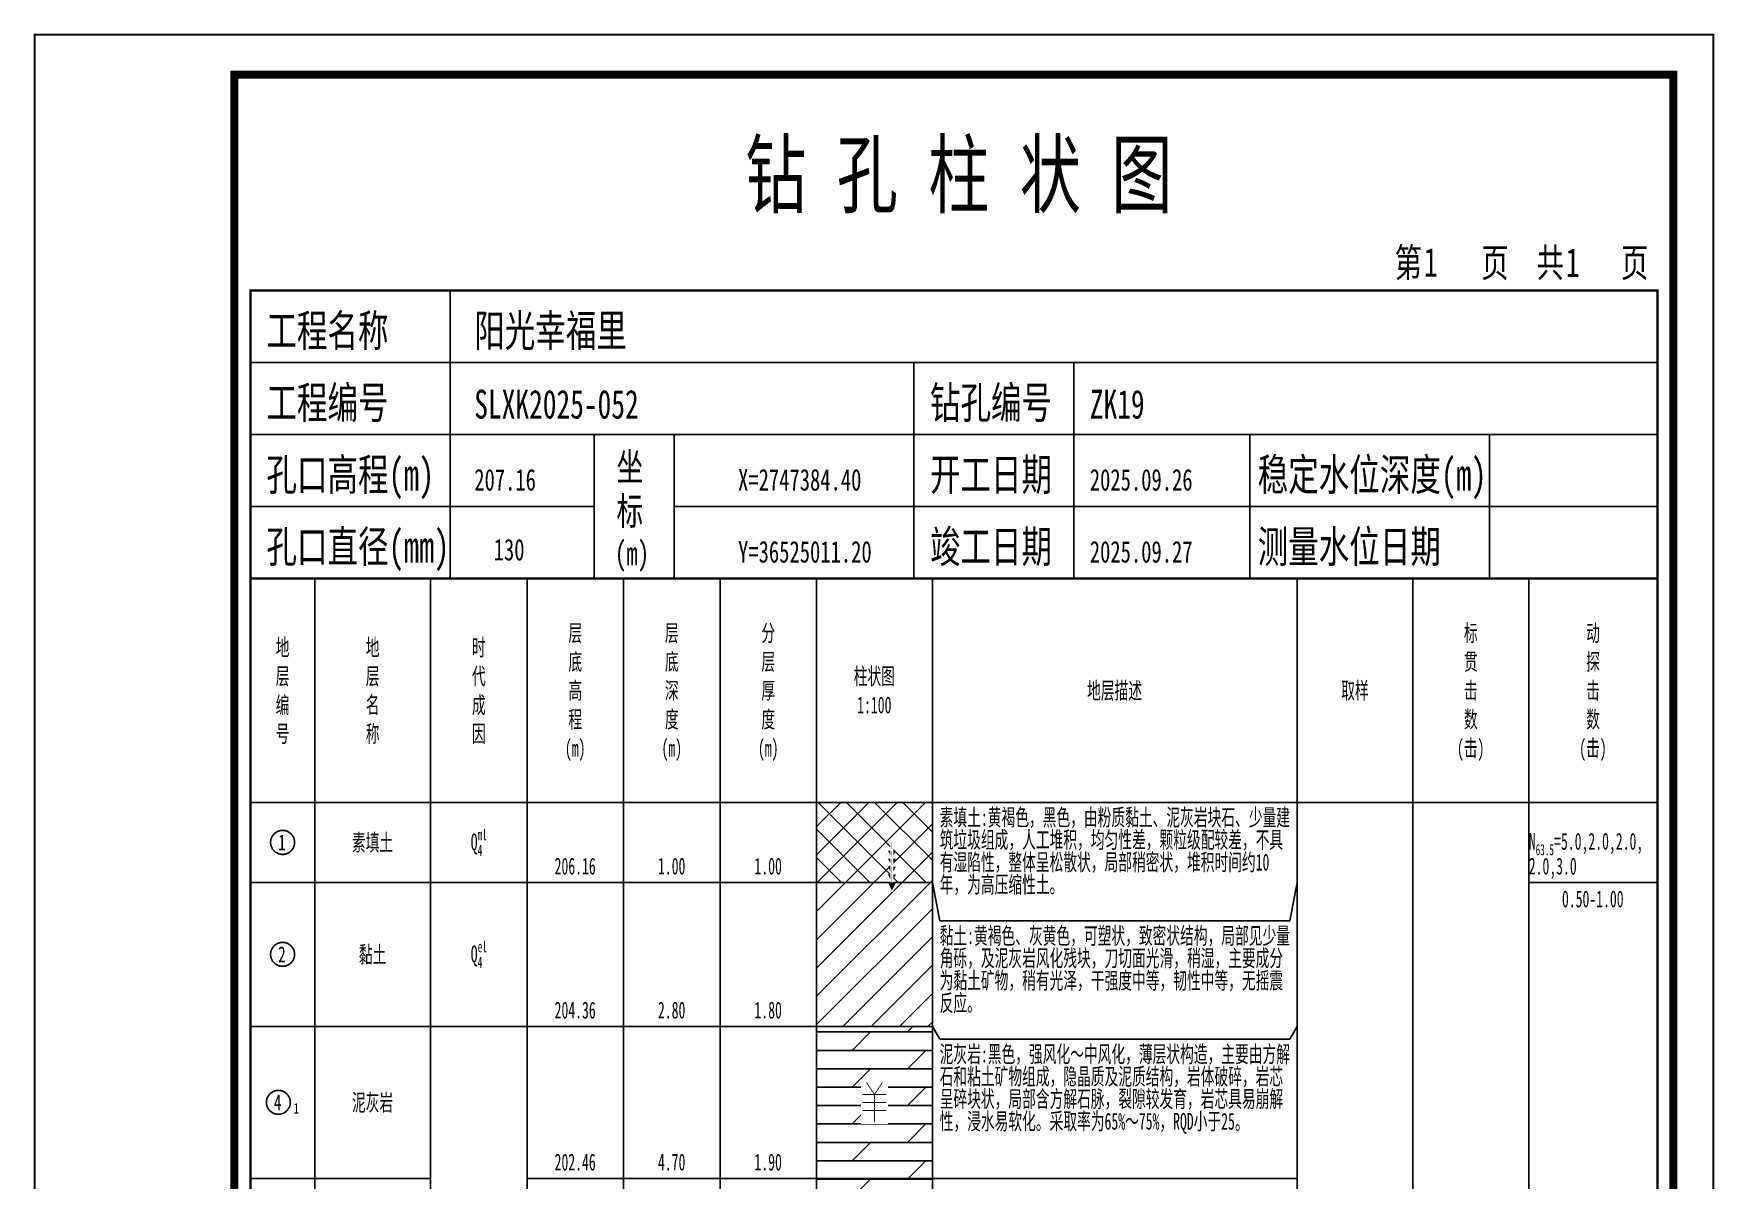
# Model space of a CAD drawing. Header units: millimetres. Extents: x 1264 to 9491, y 619 to 916.
# Drawn here: x 5272.7 to 5482.9, y 772.6 to 916 of the extents above; entities that cross this region are included whole.
import ezdxf
from ezdxf.enums import TextEntityAlignment as Align

# ---------------------------------------------------------------- set-up
doc = ezdxf.new("R2010")
doc.units = ezdxf.units.MM
doc.layers.add('GICAD_POU_TEXTS', color=7, linetype='Continuous')
doc.styles.add('LZ_FONT', font='simfang_0.ttf', dxfattribs={"width": 0.7, "height": 8})
doc.styles.add('成果图图块', font='simfang_0.ttf', dxfattribs={"height": 2.5})
doc.styles.add('成果图表体', font='simfang_0.ttf', dxfattribs={"width": 0.6, "height": 2.1})
pattern_1 = [(0, (0, 0), (0, 2.3), []), (45, (0, 0), (4e-16, 4.5999997), [3.252691, -6.5053825])]

# ---------------------------------------------------------------- blocks, each defined once
blk = doc.blocks.new('ZZT_DCBH_Z.dwg31', base_point=(-0.02, 0))
at = {"color": 7}
blk.add_polyline3d([(-1.52, 0.02, 0), (-1.52, -0.06, 0), (-1.52, -0.13, 0), (-1.51, -0.2, 0), (-1.5, -0.28, 0), (-1.48, -0.35, 0), (-1.46, -0.42, 0), (-1.44, -0.49, 0), (-1.41, -0.56, 0), (-1.38, -0.63, 0), (-1.35, -0.69, 0), (-1.31, -0.76, 0), (-1.27, -0.82, 0), (-1.23, -0.88, 0), (-1.18, -0.94, 0), (-1.14, -0.99, 0), (-1.09, -1.04, 0), (-1.03, -1.1, 0), (-0.98, -1.14, 0), (-0.92, -1.19, 0), (-0.86, -1.23, 0), (-0.8, -1.27, 0), (-0.73, -1.31, 0), (-0.67, -1.34, 0), (-0.6, -1.37, 0), (-0.53, -1.4, 0), (-0.46, -1.42, 0), (-0.39, -1.44, 0), (-0.32, -1.46, 0), (-0.25, -1.47, 0), (-0.17, -1.48, 0), (-0.1, -1.48, 0), (-0.02, -1.48, 0), (0.05, -1.48, 0), (0.12, -1.48, 0), (0.2, -1.47, 0), (0.27, -1.46, 0), (0.34, -1.44, 0), (0.41, -1.42, 0), (0.48, -1.4, 0), (0.55, -1.37, 0), (0.62, -1.34, 0), (0.68, -1.31, 0), (0.75, -1.27, 0), (0.81, -1.23, 0), (0.87, -1.19, 0), (0.93, -1.14, 0), (0.98, -1.1, 0), (1.04, -1.04, 0), (1.09, -0.99, 0), (1.13, -0.94, 0), (1.18, -0.88, 0), (1.22, -0.82, 0), (1.26, -0.76, 0), (1.3, -0.69, 0), (1.33, -0.63, 0), (1.36, -0.56, 0), (1.39, -0.49, 0), (1.41, -0.42, 0), (1.43, -0.35, 0), (1.45, -0.28, 0), (1.46, -0.2, 0), (1.47, -0.13, 0), (1.47, -0.06, 0), (1.48, 0.02, 0), (1.47, 0.09, 0), (1.47, 0.16, 0), (1.46, 0.24, 0), (1.45, 0.31, 0), (1.43, 0.38, 0), (1.41, 0.45, 0), (1.39, 0.52, 0), (1.36, 0.59, 0), (1.33, 0.66, 0), (1.3, 0.72, 0), (1.26, 0.79, 0), (1.22, 0.85, 0), (1.18, 0.91, 0), (1.13, 0.97, 0), (1.09, 1.02, 0), (1.04, 1.08, 0), (0.98, 1.13, 0), (0.93, 1.18, 0), (0.87, 1.22, 0), (0.81, 1.26, 0), (0.75, 1.3, 0), (0.68, 1.34, 0), (0.62, 1.37, 0), (0.55, 1.4, 0), (0.48, 1.43, 0), (0.41, 1.45, 0), (0.34, 1.47, 0), (0.27, 1.49, 0), (0.2, 1.5, 0), (0.12, 1.51, 0), (0.05, 1.51, 0), (-0.02, 1.52, 0), (-0.1, 1.51, 0), (-0.17, 1.51, 0), (-0.25, 1.5, 0), (-0.32, 1.49, 0), (-0.39, 1.47, 0), (-0.46, 1.45, 0), (-0.53, 1.43, 0), (-0.6, 1.4, 0), (-0.67, 1.37, 0), (-0.73, 1.34, 0), (-0.8, 1.3, 0), (-0.86, 1.26, 0), (-0.92, 1.22, 0), (-0.98, 1.18, 0), (-1.03, 1.13, 0), (-1.09, 1.08, 0), (-1.14, 1.02, 0), (-1.18, 0.97, 0), (-1.23, 0.91, 0), (-1.27, 0.85, 0), (-1.31, 0.79, 0), (-1.35, 0.72, 0), (-1.38, 0.66, 0), (-1.41, 0.59, 0), (-1.44, 0.52, 0), (-1.46, 0.45, 0), (-1.48, 0.38, 0), (-1.5, 0.31, 0), (-1.51, 0.24, 0), (-1.52, 0.16, 0), (-1.52, 0.09, 0), (-1.52, 0.02, 0)], dxfattribs=at)
at = {"layer": 'GICAD_POU_TEXTS', "color": 7, "style": '成果图图块', "width": 0.7}
blk.add_text('1', height=2, dxfattribs=at).set_placement((-0.11, -0.99), align=Align.CENTER)
blk = doc.blocks.new('ZZT_DCBH_Z.dwg32', base_point=(-0.02, 0))
at = {"color": 7}
blk.add_polyline3d([(-1.52, 0.02, 0), (-1.52, -0.06, 0), (-1.52, -0.13, 0), (-1.51, -0.2, 0), (-1.5, -0.28, 0), (-1.48, -0.35, 0), (-1.46, -0.42, 0), (-1.44, -0.49, 0), (-1.41, -0.56, 0), (-1.38, -0.63, 0), (-1.35, -0.69, 0), (-1.31, -0.76, 0), (-1.27, -0.82, 0), (-1.23, -0.88, 0), (-1.18, -0.94, 0), (-1.14, -0.99, 0), (-1.09, -1.04, 0), (-1.03, -1.1, 0), (-0.98, -1.14, 0), (-0.92, -1.19, 0), (-0.86, -1.23, 0), (-0.8, -1.27, 0), (-0.73, -1.31, 0), (-0.67, -1.34, 0), (-0.6, -1.37, 0), (-0.53, -1.4, 0), (-0.46, -1.42, 0), (-0.39, -1.44, 0), (-0.32, -1.46, 0), (-0.25, -1.47, 0), (-0.17, -1.48, 0), (-0.1, -1.48, 0), (-0.02, -1.48, 0), (0.05, -1.48, 0), (0.12, -1.48, 0), (0.2, -1.47, 0), (0.27, -1.46, 0), (0.34, -1.44, 0), (0.41, -1.42, 0), (0.48, -1.4, 0), (0.55, -1.37, 0), (0.62, -1.34, 0), (0.68, -1.31, 0), (0.75, -1.27, 0), (0.81, -1.23, 0), (0.87, -1.19, 0), (0.93, -1.14, 0), (0.98, -1.1, 0), (1.04, -1.04, 0), (1.09, -0.99, 0), (1.13, -0.94, 0), (1.18, -0.88, 0), (1.22, -0.82, 0), (1.26, -0.76, 0), (1.3, -0.69, 0), (1.33, -0.63, 0), (1.36, -0.56, 0), (1.39, -0.49, 0), (1.41, -0.42, 0), (1.43, -0.35, 0), (1.45, -0.28, 0), (1.46, -0.2, 0), (1.47, -0.13, 0), (1.47, -0.06, 0), (1.48, 0.02, 0), (1.47, 0.09, 0), (1.47, 0.16, 0), (1.46, 0.24, 0), (1.45, 0.31, 0), (1.43, 0.38, 0), (1.41, 0.45, 0), (1.39, 0.52, 0), (1.36, 0.59, 0), (1.33, 0.66, 0), (1.3, 0.72, 0), (1.26, 0.79, 0), (1.22, 0.85, 0), (1.18, 0.91, 0), (1.13, 0.97, 0), (1.09, 1.02, 0), (1.04, 1.08, 0), (0.98, 1.13, 0), (0.93, 1.18, 0), (0.87, 1.22, 0), (0.81, 1.26, 0), (0.75, 1.3, 0), (0.68, 1.34, 0), (0.62, 1.37, 0), (0.55, 1.4, 0), (0.48, 1.43, 0), (0.41, 1.45, 0), (0.34, 1.47, 0), (0.27, 1.49, 0), (0.2, 1.5, 0), (0.12, 1.51, 0), (0.05, 1.51, 0), (-0.02, 1.52, 0), (-0.1, 1.51, 0), (-0.17, 1.51, 0), (-0.25, 1.5, 0), (-0.32, 1.49, 0), (-0.39, 1.47, 0), (-0.46, 1.45, 0), (-0.53, 1.43, 0), (-0.6, 1.4, 0), (-0.67, 1.37, 0), (-0.73, 1.34, 0), (-0.8, 1.3, 0), (-0.86, 1.26, 0), (-0.92, 1.22, 0), (-0.98, 1.18, 0), (-1.03, 1.13, 0), (-1.09, 1.08, 0), (-1.14, 1.02, 0), (-1.18, 0.97, 0), (-1.23, 0.91, 0), (-1.27, 0.85, 0), (-1.31, 0.79, 0), (-1.35, 0.72, 0), (-1.38, 0.66, 0), (-1.41, 0.59, 0), (-1.44, 0.52, 0), (-1.46, 0.45, 0), (-1.48, 0.38, 0), (-1.5, 0.31, 0), (-1.51, 0.24, 0), (-1.52, 0.16, 0), (-1.52, 0.09, 0), (-1.52, 0.02, 0)], dxfattribs=at)
at = {"layer": 'GICAD_POU_TEXTS', "color": 7, "style": '成果图图块', "width": 0.7}
blk.add_text('2', height=2, dxfattribs=at).set_placement((-0.11, -0.99), align=Align.CENTER)
blk = doc.blocks.new('ZZT_DCBH_Y1.dwg26', base_point=(0.51, 0))
at = {"color": 7}
blk.add_polyline3d([(-1.52, 0.02, 0), (-1.52, -0.06, 0), (-1.52, -0.13, 0), (-1.51, -0.2, 0), (-1.5, -0.28, 0), (-1.48, -0.35, 0), (-1.46, -0.42, 0), (-1.44, -0.49, 0), (-1.41, -0.56, 0), (-1.38, -0.63, 0), (-1.35, -0.69, 0), (-1.31, -0.76, 0), (-1.27, -0.82, 0), (-1.23, -0.88, 0), (-1.18, -0.94, 0), (-1.14, -0.99, 0), (-1.09, -1.04, 0), (-1.03, -1.1, 0), (-0.98, -1.14, 0), (-0.92, -1.19, 0), (-0.86, -1.23, 0), (-0.8, -1.27, 0), (-0.73, -1.31, 0), (-0.67, -1.34, 0), (-0.6, -1.37, 0), (-0.53, -1.4, 0), (-0.46, -1.42, 0), (-0.39, -1.44, 0), (-0.32, -1.46, 0), (-0.25, -1.47, 0), (-0.17, -1.48, 0), (-0.1, -1.48, 0), (-0.02, -1.48, 0), (0.05, -1.48, 0), (0.12, -1.48, 0), (0.2, -1.47, 0), (0.27, -1.46, 0), (0.34, -1.44, 0), (0.41, -1.42, 0), (0.48, -1.4, 0), (0.55, -1.37, 0), (0.62, -1.34, 0), (0.68, -1.31, 0), (0.75, -1.27, 0), (0.81, -1.23, 0), (0.87, -1.19, 0), (0.93, -1.14, 0), (0.98, -1.1, 0), (1.04, -1.04, 0), (1.09, -0.99, 0), (1.13, -0.94, 0), (1.18, -0.88, 0), (1.22, -0.82, 0), (1.26, -0.76, 0), (1.3, -0.69, 0), (1.33, -0.63, 0), (1.36, -0.56, 0), (1.39, -0.49, 0), (1.41, -0.42, 0), (1.43, -0.35, 0), (1.45, -0.28, 0), (1.46, -0.2, 0), (1.47, -0.13, 0), (1.47, -0.06, 0), (1.48, 0.02, 0), (1.47, 0.09, 0), (1.47, 0.16, 0), (1.46, 0.24, 0), (1.45, 0.31, 0), (1.43, 0.38, 0), (1.41, 0.45, 0), (1.39, 0.52, 0), (1.36, 0.59, 0), (1.33, 0.66, 0), (1.3, 0.72, 0), (1.26, 0.79, 0), (1.22, 0.85, 0), (1.18, 0.91, 0), (1.13, 0.97, 0), (1.09, 1.02, 0), (1.04, 1.08, 0), (0.98, 1.13, 0), (0.93, 1.18, 0), (0.87, 1.22, 0), (0.81, 1.26, 0), (0.75, 1.3, 0), (0.68, 1.34, 0), (0.62, 1.37, 0), (0.55, 1.4, 0), (0.48, 1.43, 0), (0.41, 1.45, 0), (0.34, 1.47, 0), (0.27, 1.49, 0), (0.2, 1.5, 0), (0.12, 1.51, 0), (0.05, 1.51, 0), (-0.02, 1.52, 0), (-0.1, 1.51, 0), (-0.17, 1.51, 0), (-0.25, 1.5, 0), (-0.32, 1.49, 0), (-0.39, 1.47, 0), (-0.46, 1.45, 0), (-0.53, 1.43, 0), (-0.6, 1.4, 0), (-0.67, 1.37, 0), (-0.73, 1.34, 0), (-0.8, 1.3, 0), (-0.86, 1.26, 0), (-0.92, 1.22, 0), (-0.98, 1.18, 0), (-1.03, 1.13, 0), (-1.09, 1.08, 0), (-1.14, 1.02, 0), (-1.18, 0.97, 0), (-1.23, 0.91, 0), (-1.27, 0.85, 0), (-1.31, 0.79, 0), (-1.35, 0.72, 0), (-1.38, 0.66, 0), (-1.41, 0.59, 0), (-1.44, 0.52, 0), (-1.46, 0.45, 0), (-1.48, 0.38, 0), (-1.5, 0.31, 0), (-1.51, 0.24, 0), (-1.52, 0.16, 0), (-1.52, 0.09, 0), (-1.52, 0.02, 0)], dxfattribs=at)
at = {"layer": 'GICAD_POU_TEXTS', "color": 7, "style": '成果图图块', "width": 0.7}
blk.add_text('4', height=2, dxfattribs=at).set_placement((-0.11, -0.99), align=Align.CENTER)
blk.add_text('1', height=1.33, dxfattribs=at).set_placement((1.9, -1.39))
blk = doc.blocks.new('FH_QIANG.dwg', base_point=(0, -0.19))
blk.add_wipeout([(-1.7, -2.89), (1.7, -2.89), (1.7, 2.51), (-1.7, 2.51)])
at = {"color": 7, "const_width": 0.1}
for points in [[(-1, 2.31), (0, 0.81), (1, 2.31)], [(-1.5, 0.81), (1.5, 0.81)], [(0, 0.81), (0, -2.69)], [(-1.5, -0.19), (1.5, -0.19)], [(-1.5, -1.19), (1.5, -1.19)]]:
    blk.add_lwpolyline(points, dxfattribs=at)
blk = doc.blocks.new('zztGLdt.dwg', base_point=(0.5, 1))
blk.add_wipeout([(0.3, -0.2), (0.7, -0.2), (0.7, 2.2), (0.3, 2.2)])
at = {"color": 7, "linetype": 'Continuous'}
blk.add_lwpolyline([(0.5, 1, 1, 0, 0), (0.5, 0, 0, 0, 0)], format="xyseb", dxfattribs=at)
at = {"color": 7, "const_width": 0.05}
blk.add_lwpolyline([(0.5, 2), (0.5, 1)], dxfattribs=at)
blk = doc.blocks.new('柱状图图框模板-(昇龙标准).dwg18', base_point=(27, 229))
for p, q in [((52, 229), (52, 265)), ((27, 256), (203, 256)), ((110, 229), (110, 256)), ((130, 229), (130, 256)), ((27, 247), (203, 247)), ((70, 229), (70, 247)), ((80, 229), (80, 247)), ((152, 229), (152, 247)), ((182, 229), (182, 247)), ((27, 238), (70, 238)), ((80, 238), (203, 238))]:
    blk.add_line(p, q)
for points, const_width in [([(0, 0), (210, 0), (210, 297), (0, 297)], 0.25), ([(25, 5), (205, 5), (205, 292), (25, 292)], 1), ([(27, 265), (203, 265), (203, 17), (27, 17)], 0.3)]:
    blk.add_lwpolyline(points, close=True, dxfattribs=dict(const_width=const_width))
at = {"const_width": 0.3}
blk.add_lwpolyline([(27, 229), (203, 229)], dxfattribs=at)
at = {"style": 'LZ_FONT', "width": 0.7}
for s, height, p in [('钻 孔 柱 状 图', 8, (88.9, 275.54)), ('第', 3.6, (170.12, 266.7)), ('1', 3.6, (173.78, 266.75)), ('页', 3.6, (180.96, 266.7)), ('共', 3.6, (187.88, 266.7)), ('1', 3.6, (191.54, 266.7)), ('页', 3.6, (198.44, 266.7)), ('工程名称', 4, (29, 258)), ('阳光幸福里', 4, (55, 258)), ('工程编号', 4, (29, 249)), ('SLXK2025-052', 3.6, (55, 249)), ('钻孔编号', 4, (112, 249)), ('ZK19', 3.6, (132, 249)), ('孔口高程(m)', 4, (29, 240)), ('坐', 3.5, (72.79, 241.24)), ('开工日期', 4, (112, 240)), ('稳定水位深度(m)', 4, (153, 240)), ('207.16', 2.7, (55, 240)), ('X=2747384.40', 2.7, (88, 240)), ('2025.09.26', 2.7, (132, 240)), ('标', 3.5, (72.79, 235.7)), ('孔口直径(mm)', 4, (29, 231)), ('竣工日期', 4, (112, 231)), ('测量水位日期', 4, (153, 231)), ('130', 2.7, (57.43, 231.26)), ('(m) ', 3, (72.59, 230.65)), ('Y=36525011.20', 2.7, (88, 231)), ('2025.09.27', 2.7, (132, 231))]:
    blk.add_text(s, height=height, dxfattribs=at).set_placement(p)

msp = doc.modelspace()

# ---------------------------------------------------------------- hatches: boundary and pattern name
at = {"linetype": 'Continuous'}
h = msp.add_hatch(dxfattribs=at)
h.set_pattern_fill('GKSTT', scale=0.5, style=0, pattern_type=2)
h.set_pattern_definition([(45, (0, 0), (-1.767767, 1.767767), []), (135, (0, 0), (-1.767767, -1.767767), [])])
h.paths.add_polyline_path([(5370.64, 809.89), (5385.13, 809.89), (5385.13, 819.89), (5370.64, 819.89)])
h = msp.add_hatch(dxfattribs=at)
h.set_pattern_fill('GKNXT', scale=0.5, style=0, pattern_type=2)
h.set_pattern_definition([(45, (0, 0), (-1.767767, 1.767767), [])])
h.paths.add_polyline_path([(5370.64, 791.89), (5385.13, 791.89), (5385.13, 809.89), (5370.64, 809.89)])
h = msp.add_hatch(dxfattribs=at)
h.set_pattern_fill('GKNHY1', scale=0.5, style=0, pattern_type=2)
h.set_pattern_definition(pattern_1)
h.paths.add_polyline_path([(5370.64, 772.89), (5385.13, 772.89), (5385.13, 791.89), (5370.64, 791.89)])
h = msp.add_hatch(dxfattribs=at)
h.set_pattern_fill('GKNHY1', scale=0.5, style=0, pattern_type=2)
h.set_pattern_definition(pattern_1)
h.paths.add_polyline_path([(5370.64, 685.69), (5385.13, 685.69), (5385.13, 772.89), (5370.64, 772.89)])

# ---------------------------------------------------------------- linework, layer by layer
at = {"color": 0}
for p, q in [((5299.82, 819.89), (5307.87, 819.89)), ((5299.82, 809.89), (5299.82, 819.89)), ((5307.87, 809.89), (5307.87, 819.89)), ((5299.82, 809.89), (5307.87, 809.89)), ((5299.82, 809.89), (5307.87, 809.89)), ((5299.82, 791.89), (5299.82, 809.89)), ((5307.87, 791.89), (5307.87, 809.89)), ((5299.82, 791.89), (5307.87, 791.89)), ((5299.82, 791.89), (5307.87, 791.89)), ((5299.82, 772.89), (5299.82, 791.89)), ((5307.87, 772.89), (5307.87, 791.89)), ((5299.82, 772.89), (5307.87, 772.89)), ((5299.82, 772.89), (5307.87, 772.89)), ((5299.82, 685.69), (5299.82, 772.89)), ((5307.87, 685.69), (5307.87, 772.89))]:
    msp.add_line(p, q, dxfattribs=at)
for points in [[(5299.82, 847.89), (5307.87, 847.89)], [(5299.82, 819.89), (5299.82, 847.89)], [(5307.87, 819.89), (5307.87, 847.89)], [(5307.87, 847.89), (5322.36, 847.89)], [(5307.87, 819.89), (5307.87, 847.89)], [(5322.36, 819.89), (5322.36, 847.89)], [(5322.36, 847.89), (5334.43, 847.89)], [(5322.36, 819.89), (5322.36, 847.89)], [(5334.43, 819.89), (5334.43, 847.89)], [(5334.43, 847.89), (5346.5, 847.89)], [(5334.43, 819.89), (5334.43, 847.89)], [(5346.5, 819.89), (5346.5, 847.89)], [(5346.5, 847.89), (5358.57, 847.89)], [(5346.5, 819.89), (5346.5, 847.89)], [(5358.57, 819.89), (5358.57, 847.89)], [(5358.57, 847.89), (5370.64, 847.89)], [(5358.57, 819.89), (5358.57, 847.89)], [(5370.64, 819.89), (5370.64, 847.89)], [(5370.64, 847.89), (5385.13, 847.89)], [(5370.64, 819.89), (5370.64, 847.89)], [(5385.13, 819.89), (5385.13, 847.89)], [(5385.13, 847.89), (5430.76, 847.89)], [(5385.13, 819.89), (5385.13, 847.89)], [(5430.76, 819.89), (5430.76, 847.89)], [(5430.76, 847.89), (5445.24, 847.89)], [(5430.76, 819.89), (5430.76, 847.89)], [(5445.24, 819.89), (5445.24, 847.89)], [(5445.24, 847.89), (5459.73, 847.89)], [(5445.24, 819.89), (5445.24, 847.89)], [(5459.73, 819.89), (5459.73, 847.89)], [(5459.73, 847.89), (5475.82, 847.89)], [(5459.73, 819.89), (5459.73, 847.89)], [(5475.82, 819.89), (5475.82, 847.89)], [(5299.82, 819.89), (5307.87, 819.89)], [(5299.82, 635.89), (5299.82, 819.89)], [(5299.82, 819.89), (5307.87, 819.89)], [(5307.87, 635.89), (5307.87, 819.89)], [(5307.87, 819.89), (5322.36, 819.89)], [(5307.87, 635.89), (5307.87, 819.89)], [(5307.87, 819.89), (5322.36, 819.89)], [(5307.87, 819.89), (5322.36, 819.89)], [(5307.87, 809.89), (5307.87, 819.89)], [(5322.36, 635.89), (5322.36, 819.89)], [(5322.36, 809.89), (5322.36, 819.89)], [(5322.36, 819.89), (5334.43, 819.89)], [(5322.36, 635.89), (5322.36, 819.89)], [(5322.36, 819.89), (5334.43, 819.89)], [(5322.36, 819.89), (5334.43, 819.89)], [(5322.36, 809.89), (5322.36, 819.89)], [(5334.43, 635.89), (5334.43, 819.89)], [(5334.43, 809.89), (5334.43, 819.89)], [(5334.43, 819.89), (5346.5, 819.89)], [(5334.43, 635.89), (5334.43, 819.89)], [(5334.43, 819.89), (5346.5, 819.89)], [(5334.43, 819.89), (5346.5, 819.89)], [(5334.43, 809.89), (5334.43, 819.89)], [(5346.5, 635.89), (5346.5, 819.89)], [(5346.5, 809.89), (5346.5, 819.89)], [(5346.5, 819.89), (5358.57, 819.89)], [(5346.5, 635.89), (5346.5, 819.89)], [(5346.5, 819.89), (5358.57, 819.89)], [(5346.5, 819.89), (5358.57, 819.89)], [(5346.5, 809.89), (5346.5, 819.89)], [(5358.57, 635.89), (5358.57, 819.89)], [(5358.57, 809.89), (5358.57, 819.89)], [(5358.57, 819.89), (5370.64, 819.89)], [(5358.57, 635.89), (5358.57, 819.89)], [(5358.57, 819.89), (5370.64, 819.89)], [(5358.57, 819.89), (5370.64, 819.89)], [(5358.57, 809.89), (5358.57, 819.89)], [(5370.64, 635.89), (5370.64, 819.89)], [(5370.64, 809.89), (5370.64, 819.89)], [(5370.64, 819.89), (5385.13, 819.89)], [(5370.64, 635.89), (5370.64, 819.89)], [(5370.64, 819.89), (5385.13, 819.89)], [(5385.13, 635.89), (5385.13, 819.89)], [(5385.13, 819.89), (5430.76, 819.89)], [(5385.13, 635.89), (5385.13, 819.89)], [(5385.13, 819.89), (5430.76, 819.89)], [(5385.13, 809.89), (5385.13, 819.89)], [(5430.76, 635.89), (5430.76, 819.89)], [(5430.76, 809.89), (5430.76, 819.89)], [(5430.76, 819.89), (5445.24, 819.89)], [(5430.76, 635.89), (5430.76, 819.89)], [(5430.76, 819.89), (5445.24, 819.89)], [(5445.24, 635.89), (5445.24, 819.89)], [(5445.24, 819.89), (5459.73, 819.89)], [(5445.24, 635.89), (5445.24, 819.89)], [(5445.24, 819.89), (5459.73, 819.89)], [(5459.73, 635.89), (5459.73, 819.89)], [(5459.73, 819.89), (5475.82, 819.89)], [(5459.73, 635.89), (5459.73, 819.89)], [(5459.73, 819.89), (5475.82, 819.89)], [(5459.73, 819.89), (5475.82, 819.89)], [(5459.73, 809.89), (5459.73, 819.89)], [(5475.82, 635.89), (5475.82, 819.89)], [(5475.82, 809.89), (5475.82, 819.89)], [(5307.87, 809.89), (5322.36, 809.89)], [(5307.87, 809.89), (5322.36, 809.89)], [(5307.87, 791.89), (5307.87, 809.89)], [(5322.36, 791.89), (5322.36, 809.89)], [(5322.36, 809.89), (5334.43, 809.89)], [(5322.36, 809.89), (5334.43, 809.89)], [(5322.36, 791.89), (5322.36, 809.89)], [(5334.43, 791.89), (5334.43, 809.89)], [(5334.43, 809.89), (5346.5, 809.89)], [(5334.43, 809.89), (5346.5, 809.89)], [(5334.43, 791.89), (5334.43, 809.89)], [(5346.5, 791.89), (5346.5, 809.89)], [(5346.5, 809.89), (5358.57, 809.89)], [(5346.5, 809.89), (5358.57, 809.89)], [(5346.5, 791.89), (5346.5, 809.89)], [(5358.57, 791.89), (5358.57, 809.89)], [(5358.57, 809.89), (5370.64, 809.89)], [(5358.57, 809.89), (5370.64, 809.89)], [(5358.57, 791.89), (5358.57, 809.89)], [(5370.64, 791.89), (5370.64, 809.89)], [(5385.13, 809.89), (5386.04, 805.09)], [(5385.13, 791.89), (5385.13, 809.89)], [(5429.84, 805.09), (5430.76, 809.89)], [(5430.76, 791.89), (5430.76, 809.89)], [(5459.73, 809.89), (5475.82, 809.89)], [(5386.04, 805.09), (5429.84, 805.09)], [(5307.87, 791.89), (5322.36, 791.89)], [(5307.87, 791.89), (5322.36, 791.89)], [(5307.87, 772.89), (5307.87, 791.89)], [(5322.36, 772.89), (5322.36, 791.89)], [(5322.36, 791.89), (5334.43, 791.89)], [(5322.36, 791.89), (5334.43, 791.89)], [(5322.36, 685.69), (5322.36, 791.89)], [(5334.43, 685.69), (5334.43, 791.89)], [(5334.43, 791.89), (5346.5, 791.89)], [(5334.43, 791.89), (5346.5, 791.89)], [(5334.43, 772.89), (5334.43, 791.89)], [(5346.5, 772.89), (5346.5, 791.89)], [(5346.5, 791.89), (5358.57, 791.89)], [(5346.5, 791.89), (5358.57, 791.89)], [(5346.5, 772.89), (5346.5, 791.89)], [(5358.57, 772.89), (5358.57, 791.89)], [(5358.57, 791.89), (5370.64, 791.89)], [(5358.57, 791.89), (5370.64, 791.89)], [(5358.57, 772.89), (5358.57, 791.89)], [(5370.64, 772.89), (5370.64, 791.89)], [(5385.13, 791.89), (5386.04, 790.29)], [(5385.13, 772.89), (5385.13, 791.89)], [(5429.84, 790.29), (5430.76, 791.89)], [(5430.76, 772.89), (5430.76, 791.89)], [(5386.04, 790.29), (5429.84, 790.29)], [(5307.87, 772.89), (5322.36, 772.89)], [(5307.87, 772.89), (5322.36, 772.89)], [(5307.87, 685.69), (5307.87, 772.89)], [(5322.36, 685.69), (5322.36, 772.89)], [(5334.43, 772.89), (5346.5, 772.89)], [(5334.43, 772.89), (5346.5, 772.89)], [(5334.43, 685.69), (5334.43, 772.89)], [(5346.5, 685.69), (5346.5, 772.89)], [(5346.5, 772.89), (5358.57, 772.89)], [(5346.5, 772.89), (5358.57, 772.89)], [(5346.5, 685.69), (5346.5, 772.89)], [(5358.57, 685.69), (5358.57, 772.89)], [(5358.57, 772.89), (5370.64, 772.89)], [(5358.57, 772.89), (5370.64, 772.89)], [(5358.57, 685.69), (5358.57, 772.89)], [(5370.64, 685.69), (5370.64, 772.89)], [(5385.13, 772.89), (5430.76, 772.89)], [(5385.13, 772.89), (5430.76, 772.89)], [(5385.13, 685.69), (5385.13, 772.89)], [(5430.76, 685.69), (5430.76, 772.89)]]:
    msp.add_lwpolyline(points, dxfattribs=at)
at = {"color": 7, "flags": 128}
for points in [[(5370.64, 809.89), (5385.13, 809.89)], [(5370.64, 791.89), (5385.13, 791.89)], [(5370.64, 772.89), (5385.13, 772.89)]]:
    msp.add_lwpolyline(points, dxfattribs=at)

# ---------------------------------------------------------------- block references
for name, p in [('ZZT_DCBH_Z.dwg31', (5303.85, 814.89)), ('ZZT_DCBH_Z.dwg32', (5303.85, 800.89)), ('ZZT_DCBH_Y1.dwg26', (5303.85, 782.39))]:
    msp.add_blockref(name, p)

# ---------------------------------------------------------------- texts
at = {"color": 0, "style": '成果图表体', "width": 0.6}
for s, height, p in [('层', 2.1, (5339.6, 840.04)), ('层', 2.1, (5351.67, 840.04)), ('分', 2.1, (5363.74, 840.04)), ('标', 2.1, (5451.62, 840.04)), ('动', 2.1, (5466.91, 840.04)), ('地', 2.1, (5302.98, 838.24)), ('地', 2.1, (5314.25, 838.24)), ('时', 2.1, (5327.53, 838.24)), ('层', 2.1, (5302.98, 834.64)), ('层', 2.1, (5314.25, 834.64)), ('代', 2.1, (5327.53, 834.64)), ('底', 2.1, (5339.6, 836.44)), ('底', 2.1, (5351.67, 836.44)), ('层', 2.1, (5363.74, 836.44)), ('柱状图', 2.1, (5375.29, 834.64)), ('贯', 2.1, (5451.62, 836.44)), ('探', 2.1, (5466.91, 836.44)), ('高', 2.1, (5339.6, 832.84)), ('深', 2.1, (5351.67, 832.84)), ('厚', 2.1, (5363.74, 832.84)), ('地层描述', 2.1, (5404.48, 832.84)), ('取样', 2.1, (5436.27, 832.84)), ('击', 2.1, (5451.62, 832.84)), ('击', 2.1, (5466.91, 832.84)), ('编', 2.1, (5302.98, 831.04)), ('名', 2.1, (5314.25, 831.04)), ('成', 2.1, (5327.53, 831.04)), ('1:100', 2.1, (5375.72, 831.04)), ('程', 2.1, (5339.6, 829.24)), ('度', 2.1, (5351.67, 829.24)), ('度', 2.1, (5363.74, 829.24)), ('数', 2.1, (5451.62, 829.24)), ('数', 2.1, (5466.91, 829.24)), ('号', 2.1, (5302.98, 827.44)), ('称', 2.1, (5314.25, 827.44)), ('因', 2.1, (5327.53, 827.44)), ('(m)', 2.1, (5339.16, 825.64)), ('(m)', 2.1, (5351.24, 825.64)), ('(m)', 2.1, (5363.31, 825.64)), ('(击)', 2.1, (5450.75, 825.64)), ('(击)', 2.1, (5466.04, 825.64)), ('素填土', 2.1, (5312.52, 813.84)), ('Q', 2.1, (5327.38, 813.91)), ('ml', 1.4, (5328.25, 815.17)), ('N', 2.1, (5459.73, 813.99)), ('=5.0,2.0,2.0,', 2.1, (5462.9, 813.99)), ('4', 1.4, (5328.25, 813.21)), ('63.5', 1.4, (5460.59, 813.29)), ('206.16', 2.1, (5337.87, 810.89)), ('1.00', 2.1, (5350.8, 810.89)), ('1.00', 2.1, (5362.87, 810.89)), ('2.0,3.0', 2.1, (5459.73, 810.89)), ('0.50-1.00', 2.1, (5463.88, 806.79)), ('黏土', 2.1, (5313.38, 799.84)), ('Q', 2.1, (5327.38, 799.91)), ('el', 1.4, (5328.25, 801.17)), ('4', 1.4, (5328.25, 799.21)), ('204.36', 2.1, (5337.87, 792.89)), ('2.80', 2.1, (5350.8, 792.89)), ('1.80', 2.1, (5362.87, 792.89)), ('泥灰岩', 2.1, (5312.52, 781.34)), ('202.46', 2.1, (5337.87, 773.89)), ('4.70', 2.1, (5350.8, 773.89)), ('1.90', 2.1, (5362.87, 773.89))]:
    msp.add_text(s, height=height, dxfattribs=at).set_placement(p)
at = {"color": 0, "char_height": 2.1, "width": 43.8045, "attachment_point": 1, "line_spacing_factor": 0.8, "style": '成果图表体'}
for s, insert in [('\\A1;素填土:黄褐色，黑色，由粉质黏土、泥灰岩块石、少量建筑垃圾组成，人工堆积，均匀性差，颗粒级配较差，不具有湿陷性，整体呈松散状，局部稍密状，堆积时间约10年，为高压缩性土。', (5386.04, 819.09)), ('\\A1;黏土:黄褐色、灰黄色，可塑状，致密状结构，局部见少量角砾，及泥灰岩风化残块，刀切面光滑，稍湿，主要成分为黏土矿物，稍有光泽，干强度中等，韧性中等，无摇震反应。', (5386.04, 804.29)), ('\\A1;泥灰岩:黑色，强风化～中风化，薄层状构造，主要由方解石和粘土矿物组成，隐晶质及泥质结构，岩体破碎，岩芯呈碎块状，局部含方解石脉，裂隙较发育，岩芯具易崩解性，浸水易软化。采取率为65%～75%，RQD小于25。', (5386.04, 789.49))]:
    msp.add_mtext(s, dxfattribs=dict(at, insert=insert))

# ---------------------------------------------------------------- next in the draw order: block references
for name, p in [('zztGLdt.dwg', (5380.06, 813.89)), ('FH_QIANG.dwg', (5377.88, 782.39))]:
    msp.add_blockref(name, p)

# ---------------------------------------------------------------- next in the draw order: block references
msp.add_blockref('zztGLdt.dwg', (5380.06, 812.89))

# ---------------------------------------------------------------- next in the draw order: block references
msp.add_blockref('zztGLdt.dwg', (5380.06, 811.89))

# ---------------------------------------------------------------- next in the draw order: block references
msp.add_blockref('zztGLdt.dwg', (5380.06, 810.89))

# ---------------------------------------------------------------- next in the draw order: block references
msp.add_blockref('zztGLdt.dwg', (5380.06, 809.89))

# ---------------------------------------------------------------- next in the draw order: block references
msp.add_blockref('柱状图图框模板-(昇龙标准).dwg18', (5299.82, 847.89))

doc.saveas('drawing.dxf')
